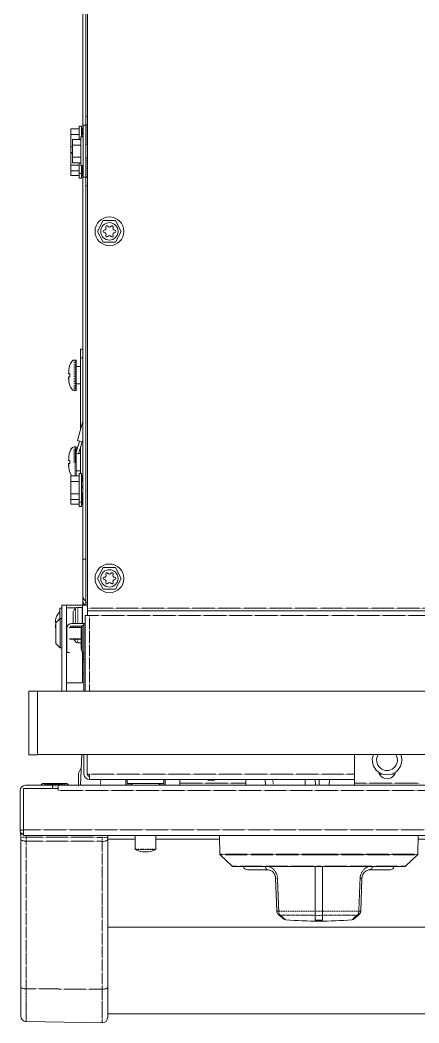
# Model space of a CAD drawing. Header units: millimetres. Extents: x 60499 to 556746, y 248297 to 497145.
# Drawn here: x 245573 to 250391, y 472000 to 484133 of the extents above; entities that cross this region are included whole.
import ezdxf

# ---------------------------------------------------------------- set-up
doc = ezdxf.new("R2010")
doc.units = ezdxf.units.MM
doc.linetypes.add('PHANTOM', pattern=[20, 10, -2, 2, -2, 2, -2])

msp = doc.modelspace()

# ---------------------------------------------------------------- linework, layer by layer
at = {"color": 7, "lineweight": 13, "ltscale": 0.03937}
for p, q in [((246332, 482721), (246332, 489931)), ((246365, 482862), (246365, 489790)), ((246365, 482967), (246365, 489685)), ((246387, 477017), (246387, 488661)), ((246330, 482754), (246330, 486739)), ((246330, 480256), (246330, 482315)), ((246332, 477609), (246332, 482373)), ((246365, 477609), (246365, 482232)), ((246365, 477081), (246365, 482127)), ((246303, 480046), (246303, 479178)), ((246330, 478340), (246330, 477056)), ((246075, 477055), (246075, 476014)), ((246134, 476013), (246134, 477055)), ((246387, 476987), (266996, 476987)), ((246357, 476928), (246357, 476013)), ((246344, 476824), (246344, 476013)), ((245677, 476014), (245677, 475245)), ((267617, 476013), (245781, 476013)), ((245782, 475245), (245782, 476014)), ((267617, 475249), (245781, 475249)), ((249614, 474945), (246411, 474945)), ((246032, 474875), (267367, 474875)), ((245581, 472437), (245581, 474223)), ((267761, 474269), (245638, 474269)), ((246631, 474220), (246631, 472431)), ((247982, 474223), (247214, 474223)), ((248143, 473893), (249182, 473893)), ((249182, 473893), (250220, 473893)), ((266782, 473160), (246631, 473160)), ((266782, 473160), (246631, 473160)), ((245646, 472016), (246563, 472000)), ((266782, 472110), (246631, 472110))]:
    msp.add_line(p, q, dxfattribs=at)
at = {"color": 7, "lineweight": 13, "ltscale": 0.003125}
for p, q in [((246365, 482967), (246365, 482862)), ((246365, 482232), (246365, 482127)), ((246330, 480256), (246330, 480151)), ((246303, 480151), (246303, 480046)), ((246311, 476646), (246311, 476751)), ((246311, 476646), (246311, 476541)), ((245782, 476014), (245677, 476014)), ((245677, 475245), (245782, 475245))]:
    msp.add_line(p, q, dxfattribs=at)
at = {"color": 7, "lineweight": 13, "ltscale": 0.000638}
msp.add_line((246387, 482967), (246365, 482967), dxfattribs=at)
at = {"color": 7, "lineweight": 13, "ltscale": 0.002048}
for p, q in [((246186, 482748), (246186, 482817)), ((246207, 482621), (246207, 482690)), ((246186, 482532), (246186, 482600)), ((246207, 482404), (246207, 482473)), ((246186, 482308), (246186, 482376)), ((246186, 478549), (246186, 478618)), ((246186, 478333), (246186, 478401))]:
    msp.add_line(p, q, dxfattribs=at)
at = {"color": 7, "lineweight": 13, "ltscale": 0.003}
for p, q in [((246287, 482817), (246186, 482817)), ((246287, 482748), (246186, 482748)), ((246308, 482690), (246207, 482690)), ((246308, 482621), (246207, 482621)), ((246308, 482473), (246207, 482473)), ((246287, 482376), (246186, 482376)), ((246287, 482308), (246186, 482308)), ((246308, 482404), (246207, 482404)), ((246287, 482252), (246186, 482252)), ((246287, 478618), (246186, 478618)), ((246287, 478549), (246186, 478549)), ((246287, 478401), (246186, 478401)), ((246287, 478333), (246186, 478333)), ((246287, 478277), (246186, 478277))]:
    msp.add_line(p, q, dxfattribs=at)
at = {"color": 7, "lineweight": 13, "ltscale": 0.004725}
msp.add_line((246287, 482690), (246287, 482848), dxfattribs=at)
at = {"color": 7, "lineweight": 13, "ltscale": 0.000763}
for p, q in [((246313, 482848), (246287, 482848)), ((246313, 482276), (246287, 482276)), ((246313, 482221), (246287, 482221)), ((246313, 478649), (246287, 478649)), ((246313, 478301), (246287, 478301)), ((246313, 478246), (246287, 478246))]:
    msp.add_line(p, q, dxfattribs=at)
at = {"color": 7, "lineweight": 13, "ltscale": 0.001516}
for p, q in [((246313, 482797), (246313, 482848)), ((246334, 482670), (246334, 482721)), ((246313, 482276), (246313, 482327)), ((246334, 482373), (246334, 482424)), ((246313, 482221), (246313, 482272)), ((246313, 478598), (246313, 478649)), ((246313, 478301), (246313, 478352)), ((246313, 478246), (246313, 478297))]:
    msp.add_line(p, q, dxfattribs=at)
at = {"color": 7, "lineweight": 13, "ltscale": 0.000375}
for p, q in [((246313, 482822), (246325, 482822)), ((246325, 482785), (246313, 482785)), ((246313, 482779), (246325, 482779)), ((246313, 482749), (246325, 482749)), ((246313, 482346), (246325, 482346)), ((246313, 482345), (246325, 482345)), ((246313, 482303), (246325, 482303)), ((246313, 482290), (246325, 482290)), ((246313, 482289), (246325, 482289)), ((246313, 482247), (246325, 482247)), ((246313, 478623), (246325, 478623)), ((246325, 478586), (246313, 478586)), ((246313, 478580), (246325, 478580)), ((246313, 478550), (246325, 478550)), ((246325, 478496), (246313, 478496)), ((246313, 478475), (246325, 478475)), ((246325, 478407), (246313, 478407)), ((246313, 478371), (246325, 478371)), ((246313, 478370), (246325, 478370)), ((246313, 478328), (246325, 478328)), ((246313, 478315), (246325, 478315)), ((246313, 478314), (246325, 478314)), ((246313, 478272), (246325, 478272)), ((246344, 476824), (246357, 476824))]:
    msp.add_line(p, q, dxfattribs=at)
at = {"color": 7, "lineweight": 13, "ltscale": 0.002284}
msp.add_line((246313, 482721), (246313, 482797), dxfattribs=at)
at = {"color": 7, "lineweight": 13, "ltscale": 0.001106}
for p, q in [((246325, 482822), (246325, 482785)), ((246325, 478623), (246325, 478586))]:
    msp.add_line(p, q, dxfattribs=at)
at = {"color": 7, "lineweight": 13, "ltscale": 0.00099}
for p, q in [((246334, 482862), (246367, 482862)), ((246334, 482232), (246367, 482232)), ((246365, 477609), (246332, 477609)), ((246170, 476480), (246136, 476480))]:
    msp.add_line(p, q, dxfattribs=at)
at = {"color": 7, "lineweight": 13, "ltscale": 0.01875}
for p, q in [((246334, 482862), (246334, 482232)), ((246367, 482862), (246367, 482232))]:
    msp.add_line(p, q, dxfattribs=at)
at = {"color": 7, "lineweight": 13, "ltscale": 5.3e-05}
for p, q in [((246369, 482862), (246367, 482862)), ((246369, 482232), (246367, 482232))]:
    msp.add_line(p, q, dxfattribs=at)
at = {"color": 7, "lineweight": 13, "ltscale": 0.00052}
for p, q in [((246387, 482862), (246369, 482862)), ((246387, 482232), (246369, 482232))]:
    msp.add_line(p, q, dxfattribs=at)
at = {"color": 7, "linetype": 'PHANTOM', "lineweight": 13, "ltscale": 0.007012}
for p, q in [((246369, 482626), (246369, 482862)), ((246369, 482232), (246369, 482467))]:
    msp.add_line(p, q, dxfattribs=at)
at = {"color": 7, "lineweight": 13, "ltscale": 0.004405}
for p, q in [((246186, 482600), (246186, 482748)), ((246207, 482473), (246207, 482621)), ((246186, 482376), (246186, 482524)), ((246578, 481708), (246509, 481577)), ((246726, 481708), (246578, 481708)), ((246795, 481577), (246726, 481708)), ((246509, 481577), (246578, 481446)), ((246726, 481446), (246795, 481577)), ((246578, 481446), (246726, 481446)), ((246186, 478401), (246186, 478549)), ((246578, 477509), (246509, 477378)), ((246726, 477509), (246578, 477509)), ((246795, 477378), (246726, 477509)), ((246509, 477378), (246578, 477247)), ((246726, 477247), (246795, 477378)), ((246578, 477247), (246726, 477247))]:
    msp.add_line(p, q, dxfattribs=at)
at = {"color": 7, "lineweight": 13, "ltscale": 0.005175}
for p, q in [((246308, 482721), (246308, 482547)), ((246308, 482373), (246308, 482547)), ((246287, 478475), (246287, 478649)), ((246287, 478475), (246287, 478301))]:
    msp.add_line(p, q, dxfattribs=at)
at = {"color": 7, "lineweight": 13, "ltscale": 0.000762}
for p, q in [((246334, 482721), (246308, 482721)), ((246334, 482373), (246308, 482373))]:
    msp.add_line(p, q, dxfattribs=at)
at = {"color": 7, "lineweight": 13, "ltscale": 0.000183}
for p, q in [((246325, 482785), (246325, 482779)), ((246325, 478586), (246325, 478580))]:
    msp.add_line(p, q, dxfattribs=at)
at = {"color": 7, "lineweight": 13, "ltscale": 0.000884}
for p, q in [((246325, 482779), (246325, 482749)), ((246325, 478580), (246325, 478550))]:
    msp.add_line(p, q, dxfattribs=at)
at = {"color": 7, "lineweight": 13, "ltscale": 0.000198}
for p, q in [((246325, 482754), (246332, 482754)), ((246325, 482371), (246332, 482371)), ((246332, 482317), (246325, 482317)), ((246325, 482315), (246332, 482315)), ((246325, 478576), (246332, 478576)), ((246325, 478555), (246332, 478555)), ((246325, 478396), (246332, 478396)), ((246325, 478340), (246332, 478340))]:
    msp.add_line(p, q, dxfattribs=at)
at = {"color": 7, "lineweight": 13, "ltscale": 1.3e-05}
for p, q in [((246334, 482695), (246334, 482695)), ((246334, 482441), (246334, 482441)), ((246334, 482399), (246334, 482399)), ((246330, 480151), (246330, 480151)), ((246174, 479960), (246174, 479960)), ((246174, 478910), (246174, 478910))]:
    msp.add_line(p, q, dxfattribs=at)
at = {"color": 7, "lineweight": 13, "ltscale": 0.003659}
for p, q in [((246334, 482547), (246334, 482670)), ((246334, 482424), (246334, 482547)), ((246313, 478475), (246313, 478598)), ((246313, 478352), (246313, 478475))]:
    msp.add_line(p, q, dxfattribs=at)
at = {"color": 7, "lineweight": 13, "ltscale": 0.000625}
for p, q in [((246207, 482600), (246186, 482600)), ((246207, 482532), (246186, 482532)), ((246207, 482524), (246186, 482524)), ((246325, 478496), (246325, 478475)), ((246323, 476807), (246344, 476807)), ((246323, 476485), (246344, 476485))]:
    msp.add_line(p, q, dxfattribs=at)
at = {"color": 7, "lineweight": 13, "ltscale": 1.2e-05}
for p, q in [((246334, 482657), (246334, 482657)), ((246334, 482651), (246334, 482651)), ((246334, 482622), (246334, 482622)), ((246334, 482568), (246334, 482568)), ((246334, 482547), (246334, 482547)), ((246334, 482478), (246334, 482478)), ((246334, 482442), (246334, 482442)), ((246174, 479712), (246174, 479712)), ((246174, 478662), (246174, 478662)), ((246278, 475018), (246278, 475018))]:
    msp.add_line(p, q, dxfattribs=at)
at = {"color": 7, "lineweight": 13, "ltscale": 0.000573}
for p, q in [((246367, 482626), (246387, 482626)), ((246367, 482467), (246387, 482467))]:
    msp.add_line(p, q, dxfattribs=at)
at = {"color": 7, "lineweight": 13, "ltscale": 0.000219}
msp.add_line((246186, 482524), (246186, 482532), dxfattribs=at)
at = {"color": 7, "lineweight": 13, "ltscale": 0.001655}
for p, q in [((246186, 482252), (246186, 482308)), ((246186, 478277), (246186, 478333)), ((246332, 477105), (246332, 477161))]:
    msp.add_line(p, q, dxfattribs=at)
at = {"color": 7, "lineweight": 13, "ltscale": 0.003796}
msp.add_line((246287, 482404), (246287, 482276), dxfattribs=at)
at = {"color": 7, "lineweight": 13, "ltscale": 0.001356}
msp.add_line((246313, 482327), (246313, 482373), dxfattribs=at)
at = {"color": 7, "lineweight": 13, "ltscale": 0.000808}
msp.add_line((246325, 482373), (246325, 482346), dxfattribs=at)
at = {"color": 7, "lineweight": 13, "ltscale": 3.9e-05}
for p, q in [((246325, 482346), (246325, 482345)), ((246325, 482290), (246325, 482289)), ((246325, 478371), (246325, 478370)), ((246325, 478315), (246325, 478314))]:
    msp.add_line(p, q, dxfattribs=at)
at = {"color": 7, "lineweight": 13, "ltscale": 0.00125}
for p, q in [((246325, 482345), (246325, 482303)), ((246325, 482289), (246325, 482247)), ((246325, 478370), (246325, 478328)), ((246325, 478314), (246325, 478272))]:
    msp.add_line(p, q, dxfattribs=at)
at = {"color": 7, "lineweight": 13, "ltscale": 0.0023}
for p, q in [((246287, 482298), (246287, 482221)), ((246287, 478323), (246287, 478246))]:
    msp.add_line(p, q, dxfattribs=at)
at = {"color": 7, "lineweight": 13, "ltscale": 0.000138}
for p, q in [((246313, 482272), (246313, 482276)), ((246313, 478297), (246313, 478301))]:
    msp.add_line(p, q, dxfattribs=at)
at = {"color": 7, "lineweight": 13, "ltscale": 0.000366}
for p, q in [((246325, 482303), (246325, 482290)), ((246325, 478328), (246325, 478315))]:
    msp.add_line(p, q, dxfattribs=at)
at = {"color": 7, "lineweight": 13, "ltscale": 0.000633}
for p, q in [((246387, 482127), (246365, 482127)), ((246387, 477081), (246365, 477081))]:
    msp.add_line(p, q, dxfattribs=at)
at = {"color": 7, "lineweight": 13, "ltscale": 6.6e-05}
for p, q in [((246330, 480256), (246332, 480256)), ((246136, 476647), (246134, 476647)), ((246136, 476642), (246134, 476642))]:
    msp.add_line(p, q, dxfattribs=at)
at = {"color": 7, "lineweight": 13, "ltscale": 0.000863}
for p, q in [((246303, 480151), (246332, 480151)), ((246303, 480046), (246332, 480046))]:
    msp.add_line(p, q, dxfattribs=at)
at = {"color": 7, "lineweight": 13, "ltscale": 7.3e-05}
msp.add_line((246330, 480151), (246332, 480151), dxfattribs=at)
at = {"color": 7, "linetype": 'PHANTOM', "lineweight": 13, "ltscale": 1.2e-05}
for p, q in [((246226, 480020), (246226, 480019)), ((246244, 480020), (246244, 480019)), ((246226, 478970), (246226, 478969)), ((246244, 478970), (246244, 478969))]:
    msp.add_line(p, q, dxfattribs=at)
at = {"color": 7, "lineweight": 13, "ltscale": 0.000525}
for p, q in [((246226, 480020), (246244, 480020)), ((246226, 480019), (246244, 480019)), ((246226, 479652), (246244, 479652)), ((246226, 478970), (246244, 478970)), ((246226, 478969), (246244, 478969)), ((246920, 474896), (246920, 474879)), ((247256, 474879), (247256, 474896))]:
    msp.add_line(p, q, dxfattribs=at)
at = {"color": 7, "linetype": 'PHANTOM', "lineweight": 13, "ltscale": 0.010925}
for p, q in [((246226, 480019), (246226, 479652)), ((246244, 480019), (246244, 479652))]:
    msp.add_line(p, q, dxfattribs=at)
at = {"color": 7, "lineweight": 13, "ltscale": 0.010425}
msp.add_line((246252, 480011), (246252, 479661), dxfattribs=at)
at = {"color": 7, "lineweight": 13, "ltscale": 4e-06}
for p, q in [((246174, 479960), (246174, 479960)), ((246174, 478910), (246174, 478910))]:
    msp.add_line(p, q, dxfattribs=at)
at = {"color": 7, "lineweight": 13, "ltscale": 5e-06}
for p, q in [((246174, 479960), (246174, 479960)), ((246174, 478910), (246174, 478910))]:
    msp.add_line(p, q, dxfattribs=at)
at = {"color": 7, "lineweight": 13, "ltscale": 1.5e-05}
for p, q in [((246174, 479960), (246174, 479960)), ((246174, 479712), (246174, 479712)), ((246174, 478910), (246174, 478910)), ((246174, 478662), (246174, 478662))]:
    msp.add_line(p, q, dxfattribs=at)
at = {"color": 7, "lineweight": 13, "ltscale": 0.00151}
for p, q in [((246252, 479941), (246303, 479941)), ((246252, 479941), (246303, 479941)), ((246252, 479731), (246303, 479731)), ((246252, 478681), (246303, 478681))]:
    msp.add_line(p, q, dxfattribs=at)
at = {"color": 7, "lineweight": 13, "ltscale": 0.000445}
for p, q in [((246159, 479855), (246174, 479855)), ((246159, 478805), (246174, 478805))]:
    msp.add_line(p, q, dxfattribs=at)
at = {"color": 7, "lineweight": 13, "ltscale": 0.000446}
for p, q in [((246159, 479855), (246174, 479855)), ((246159, 478805), (246174, 478805))]:
    msp.add_line(p, q, dxfattribs=at)
at = {"color": 7, "lineweight": 13, "ltscale": 0.000133}
for p, q in [((246159, 479817), (246159, 479813)), ((246159, 478767), (246159, 478763))]:
    msp.add_line(p, q, dxfattribs=at)
at = {"color": 7, "lineweight": 13, "ltscale": 4.3e-05}
for p, q in [((246159, 479817), (246161, 479817)), ((246159, 478767), (246161, 478767))]:
    msp.add_line(p, q, dxfattribs=at)
at = {"color": 7, "lineweight": 13, "ltscale": 1e-05}
for p, q in [((246174, 479712), (246174, 479712)), ((246174, 478662), (246174, 478662)), ((245951, 474884), (245951, 474884)), ((246030, 474884), (246030, 474884))]:
    msp.add_line(p, q, dxfattribs=at)
at = {"color": 7, "lineweight": 13, "ltscale": 0.007248}
msp.add_line((246265, 479045), (246332, 479279), dxfattribs=at)
msp.add_line((246265, 479045), (246332, 479279), dxfattribs=at)
at = {"color": 7, "lineweight": 13, "ltscale": 0.004429}
for p, q in [((246248, 478895), (246289, 479038)), ((246248, 478895), (246289, 479038)), ((246280, 478886), (246321, 479029))]:
    msp.add_line(p, q, dxfattribs=at)
at = {"color": 7, "lineweight": 13, "ltscale": 0.00123}
msp.add_line((246265, 479045), (246305, 479034), dxfattribs=at)
at = {"color": 7, "lineweight": 13, "ltscale": 0.000848}
msp.add_line((246305, 479034), (246332, 479026), dxfattribs=at)
at = {"color": 7, "linetype": 'PHANTOM', "lineweight": 13, "ltscale": 0.010457}
for p, q in [((246226, 478969), (246226, 478618)), ((246244, 478969), (246244, 478618))]:
    msp.add_line(p, q, dxfattribs=at)
at = {"color": 7, "lineweight": 13, "ltscale": 0.001476}
msp.add_line((246252, 478961), (246252, 478911), dxfattribs=at)
at = {"color": 7, "lineweight": 13, "ltscale": 0.009501}
msp.add_line((246303, 478968), (246303, 478649), dxfattribs=at)
at = {"color": 7, "lineweight": 13, "ltscale": 0.000492}
for p, q in [((246248, 478895), (246264, 478891)), ((246264, 478891), (246280, 478886))]:
    msp.add_line(p, q, dxfattribs=at)
at = {"color": 7, "lineweight": 13, "ltscale": 0.008216}
msp.add_line((246252, 478894), (246252, 478618), dxfattribs=at)
at = {"color": 7, "lineweight": 13, "ltscale": 0.000289}
msp.add_line((246252, 478891), (246262, 478891), dxfattribs=at)
at = {"color": 7, "lineweight": 13, "ltscale": 0.000334}
msp.add_line((246252, 478891), (246264, 478891), dxfattribs=at)
at = {"color": 7, "lineweight": 13, "ltscale": 0.000657}
msp.add_line((246281, 478891), (246303, 478891), dxfattribs=at)
at = {"color": 7, "lineweight": 13, "ltscale": 0.000661}
msp.add_line((246281, 478891), (246303, 478891), dxfattribs=at)
at = {"color": 7, "lineweight": 13, "ltscale": 0.001067}
msp.add_line((246325, 478407), (246325, 478371), dxfattribs=at)
at = {"color": 7, "lineweight": 13, "ltscale": 0.013344}
for p, q in [((246332, 477161), (246332, 477609)), ((246365, 477161), (246365, 477609))]:
    msp.add_line(p, q, dxfattribs=at)
at = {"color": 7, "lineweight": 13, "ltscale": 0.000669}
msp.add_line((246349, 477119), (246365, 477103), dxfattribs=at)
at = {"color": 7, "lineweight": 13, "ltscale": 0.003788}
msp.add_line((246053, 477016), (246053, 476889), dxfattribs=at)
at = {"color": 7, "lineweight": 13, "ltscale": 0.000675}
msp.add_line((246075, 477016), (246053, 477016), dxfattribs=at)
at = {"color": 7, "lineweight": 13, "ltscale": 0.00175}
msp.add_line((246075, 477055), (246134, 477055), dxfattribs=at)
at = {"color": 7, "lineweight": 13, "ltscale": 0.003663}
msp.add_line((246075, 477016), (246075, 476893), dxfattribs=at)
at = {"color": 7, "lineweight": 13, "ltscale": 0.005684}
msp.add_line((246134, 477055), (246325, 477055), dxfattribs=at)
at = {"color": 7, "lineweight": 13, "ltscale": 0.003338}
msp.add_line((246246, 477020), (246134, 477020), dxfattribs=at)
at = {"color": 7, "linetype": 'PHANTOM', "lineweight": 13, "ltscale": 0.004364}
msp.add_line((246244, 476871), (246244, 477018), dxfattribs=at)
at = {"color": 7, "linetype": 'PHANTOM', "lineweight": 13, "ltscale": 0.004662}
for p, q in [((246269, 476871), (246269, 477028)), ((246321, 476871), (246321, 477028))]:
    msp.add_line(p, q, dxfattribs=at)
at = {"color": 7, "lineweight": 13, "ltscale": 0.001538}
msp.add_line((246269, 477028), (246321, 477028), dxfattribs=at)
at = {"color": 7, "lineweight": 13, "ltscale": 0.0066}
msp.add_line((246325, 476834), (246325, 477056), dxfattribs=at)
at = {"color": 7, "lineweight": 13, "ltscale": 0.001807}
msp.add_line((246325, 477056), (246386, 477056), dxfattribs=at)
at = {"color": 7, "lineweight": 13, "ltscale": 0.004538}
msp.add_line((246325, 476871), (246325, 477024), dxfattribs=at)
at = {"color": 7, "lineweight": 13, "ltscale": 0.000302}
msp.add_line((246349, 477063), (246357, 477056), dxfattribs=at)
at = {"color": 7, "lineweight": 13, "ltscale": 0.00075}
msp.add_line((246365, 477081), (246365, 477056), dxfattribs=at)
at = {"color": 7, "linetype": 'PHANTOM', "lineweight": 13, "ltscale": 0.03937}
for p, q in [((266996, 477017), (246387, 477017)), ((246413, 476928), (266970, 476928)), ((246413, 476928), (246413, 476013)), ((249614, 475011), (246411, 475011)), ((246032, 474810), (267367, 474810)), ((247502, 474901), (248301, 474901)), ((249614, 474901), (250401, 474901)), ((267787, 474335), (245612, 474335)), ((246563, 474245), (245646, 474248)), ((245646, 472413), (245646, 474200)), ((246563, 474197), (245646, 474200)), ((246563, 474197), (246563, 472407)), ((249182, 474041), (247985, 474041)), ((249182, 474032), (247989, 474032)), ((250378, 474041), (249182, 474041)), ((250374, 474032), (249182, 474032)), ((248134, 473897), (249182, 473897)), ((249182, 473897), (250229, 473897)), ((245646, 472413), (246563, 472407))]:
    msp.add_line(p, q, dxfattribs=at)
at = {"color": 7, "lineweight": 13, "ltscale": 0.000888}
msp.add_line((246387, 476987), (246387, 477017), dxfattribs=at)
at = {"color": 7, "lineweight": 13, "ltscale": 0.001775}
msp.add_line((246387, 476987), (246387, 476928), dxfattribs=at)
at = {"color": 7, "lineweight": 13, "ltscale": 0.000349}
msp.add_line((246009, 476850), (245997, 476850), dxfattribs=at)
at = {"color": 7, "lineweight": 13, "ltscale": 0.002227}
for p, q in [((246004, 476840), (246057, 476893)), ((246004, 476589), (246057, 476536))]:
    msp.add_line(p, q, dxfattribs=at)
at = {"color": 7, "lineweight": 13, "ltscale": 2.6e-05}
for p, q in [((246009, 476904), (246008, 476904)), ((245990, 474898), (245989, 474898)), ((245990, 474897), (245989, 474897))]:
    msp.add_line(p, q, dxfattribs=at)
at = {"color": 7, "lineweight": 13, "ltscale": 0.00055}
for p, q in [((246075, 476893), (246057, 476893)), ((246075, 476536), (246057, 476536))]:
    msp.add_line(p, q, dxfattribs=at)
at = {"color": 7, "lineweight": 13, "ltscale": 0.010625}
for p, q in [((246057, 476893), (246057, 476536)), ((246075, 476893), (246075, 476536))]:
    msp.add_line(p, q, dxfattribs=at)
at = {"color": 7, "lineweight": 13, "ltscale": 0.001139}
for p, q in [((246213, 476910), (246213, 476948)), ((246213, 476910), (246213, 476948)), ((246213, 476871), (246213, 476910)), ((246213, 476871), (246213, 476910))]:
    msp.add_line(p, q, dxfattribs=at)
at = {"color": 7, "lineweight": 13, "ltscale": 9e-06}
msp.add_line((246213, 476910), (246213, 476910), dxfattribs=at)
at = {"color": 7, "lineweight": 13, "ltscale": 0.0011}
msp.add_line((246213, 476834), (246213, 476871), dxfattribs=at)
at = {"color": 7, "lineweight": 13, "ltscale": 0.001102}
msp.add_line((246213, 476834), (246213, 476871), dxfattribs=at)
at = {"color": 7, "linetype": 'PHANTOM', "lineweight": 13, "ltscale": 0.001105}
msp.add_line((246244, 476834), (246244, 476871), dxfattribs=at)
at = {"color": 7, "linetype": 'PHANTOM', "lineweight": 13, "ltscale": 0.001104}
for p, q in [((246269, 476834), (246269, 476871)), ((246321, 476834), (246321, 476871))]:
    msp.add_line(p, q, dxfattribs=at)
at = {"color": 7, "lineweight": 13, "ltscale": 0.001105}
msp.add_line((246325, 476834), (246325, 476871), dxfattribs=at)
at = {"color": 7, "lineweight": 13, "ltscale": 0.000645}
msp.add_line((246379, 476928), (246357, 476928), dxfattribs=at)
at = {"color": 7, "lineweight": 13, "ltscale": 0.000243}
msp.add_line((246387, 476928), (246379, 476928), dxfattribs=at)
at = {"color": 7, "lineweight": 13, "ltscale": 0.000775}
for p, q in [((246387, 476928), (246413, 476928)), ((246411, 475011), (246385, 475011)), ((246032, 474810), (246032, 474836)), ((247502, 474875), (247502, 474901)), ((248301, 474875), (248301, 474901)), ((249614, 474901), (249614, 474875)), ((245612, 474269), (245638, 474269))]:
    msp.add_line(p, q, dxfattribs=at)
at = {"color": 7, "lineweight": 13, "ltscale": 0.000202}
msp.add_line((245997, 476812), (246004, 476812), dxfattribs=at)
at = {"color": 7, "lineweight": 13, "ltscale": 0.007475}
msp.add_line((246004, 476840), (246004, 476589), dxfattribs=at)
at = {"color": 7, "lineweight": 13, "ltscale": 7.6e-05}
msp.add_line((246137, 476782), (246134, 476782), dxfattribs=at)
at = {"color": 7, "lineweight": 13, "ltscale": 0.008785}
msp.add_line((246136, 476775), (246136, 476480), dxfattribs=at)
at = {"color": 7, "lineweight": 13, "ltscale": 0.00428}
msp.add_line((246314, 476782), (246171, 476782), dxfattribs=at)
at = {"color": 7, "lineweight": 13, "ltscale": 0.004798}
msp.add_line((246357, 476834), (246196, 476834), dxfattribs=at)
at = {"color": 7, "lineweight": 13, "ltscale": 0.003718}
msp.add_line((246196, 476801), (246321, 476801), dxfattribs=at)
at = {"color": 7, "lineweight": 13, "ltscale": 0.000188}
msp.add_line((246213, 476795), (246213, 476801), dxfattribs=at)
msp.add_line((246213, 476795), (246213, 476801), dxfattribs=at)
at = {"color": 7, "linetype": 'PHANTOM', "lineweight": 13, "ltscale": 0.000582}
for p, q in [((246244, 476782), (246244, 476801)), ((246269, 476782), (246269, 476801))]:
    msp.add_line(p, q, dxfattribs=at)
at = {"color": 7, "lineweight": 13, "ltscale": 0.004788}
for p, q in [((246323, 476807), (246323, 476646)), ((246344, 476807), (246344, 476646)), ((246323, 476646), (246323, 476485)), ((246344, 476646), (246344, 476485))]:
    msp.add_line(p, q, dxfattribs=at)
at = {"color": 7, "lineweight": 13, "ltscale": 0.004197}
msp.add_line((246311, 476647), (246170, 476647), dxfattribs=at)
at = {"color": 7, "lineweight": 13, "ltscale": 0.004198}
msp.add_line((246311, 476642), (246170, 476642), dxfattribs=at)
at = {"color": 7, "linetype": 'PHANTOM', "lineweight": 13, "ltscale": 0.000947}
msp.add_line((246244, 476610), (246244, 476642), dxfattribs=at)
at = {"color": 7, "linetype": 'PHANTOM', "lineweight": 13, "ltscale": 0.001245}
msp.add_line((246269, 476600), (246269, 476642), dxfattribs=at)
at = {"color": 7, "lineweight": 13, "ltscale": 0.001233}
msp.add_line((246269, 476600), (246311, 476600), dxfattribs=at)
at = {"color": 7, "lineweight": 13, "ltscale": 0.001392}
msp.add_line((246325, 476439), (246325, 476485), dxfattribs=at)
at = {"color": 7, "linetype": 'PHANTOM', "lineweight": 13, "ltscale": 0.00057}
msp.add_line((246325, 476439), (246344, 476439), dxfattribs=at)
at = {"color": 7, "lineweight": 13, "ltscale": 0.009134}
msp.add_line((246327, 476422), (246327, 476115), dxfattribs=at)
at = {"color": 7, "lineweight": 13, "ltscale": 0.000504}
for p, q in [((246344, 476367), (246327, 476367)), ((246344, 476232), (246327, 476232))]:
    msp.add_line(p, q, dxfattribs=at)
at = {"color": 7, "lineweight": 13, "ltscale": 0.00875}
msp.add_line((245782, 476014), (246075, 476014), dxfattribs=at)
at = {"color": 7, "lineweight": 13, "ltscale": 0.00575}
msp.add_line((246134, 476115), (246327, 476115), dxfattribs=at)
at = {"color": 7, "lineweight": 13, "ltscale": 0.0083}
for p, q in [((245677, 475979), (245677, 475700)), ((245677, 475559), (245677, 475280))]:
    msp.add_line(p, q, dxfattribs=at)
at = {"color": 7, "lineweight": 13, "ltscale": 0.011134}
msp.add_line((246304, 474875), (246317, 475249), dxfattribs=at)
at = {"color": 7, "lineweight": 13, "ltscale": 0.007077}
for p, q in [((246344, 475011), (246344, 475249)), ((246385, 475011), (246385, 475249))]:
    msp.add_line(p, q, dxfattribs=at)
at = {"color": 7, "lineweight": 13, "ltscale": 0.010352}
msp.add_line((249614, 475249), (249614, 474901), dxfattribs=at)
at = {"color": 7, "lineweight": 13, "ltscale": 0.002164}
msp.add_line((246279, 475022), (246311, 475087), dxfattribs=at)
msp.add_line((246279, 475022), (246311, 475087), dxfattribs=at)
at = {"color": 7, "lineweight": 13, "ltscale": 0.00216}
msp.add_line((246279, 475021), (246311, 475086), dxfattribs=at)
msp.add_line((246279, 475021), (246311, 475086), dxfattribs=at)
at = {"color": 7, "lineweight": 13, "ltscale": 0.004247}
msp.add_line((246278, 475018), (246278, 474875), dxfattribs=at)
at = {"color": 7, "linetype": 'PHANTOM', "lineweight": 13, "ltscale": 1.4e-05}
msp.add_line((246279, 475022), (246279, 475021), dxfattribs=at)
at = {"color": 7, "linetype": 'PHANTOM', "lineweight": 13, "ltscale": 0.004359}
msp.add_line((246279, 475021), (246279, 474875), dxfattribs=at)
at = {"color": 7, "lineweight": 13, "ltscale": 0.001975}
for p, q in [((246411, 475011), (246411, 474945)), ((245612, 474269), (245612, 474335))]:
    msp.add_line(p, q, dxfattribs=at)
at = {"color": 7, "linetype": 'PHANTOM', "lineweight": 13, "ltscale": 0.002076}
msp.add_line((246544, 474875), (246547, 474945), dxfattribs=at)
at = {"color": 7, "lineweight": 13, "ltscale": 0.001968}
for p, q in [((246849, 474879), (246849, 474945)), ((247326, 474945), (247326, 474879))]:
    msp.add_line(p, q, dxfattribs=at)
at = {"color": 7, "lineweight": 13, "ltscale": 0.001443}
for p, q in [((246865, 474945), (246865, 474896)), ((247310, 474945), (247310, 474896))]:
    msp.add_line(p, q, dxfattribs=at)
at = {"color": 7, "lineweight": 13, "ltscale": 0.0013}
for p, q in [((247502, 474945), (247502, 474901)), ((248301, 474945), (248301, 474901))]:
    msp.add_line(p, q, dxfattribs=at)
at = {"color": 7, "lineweight": 13, "ltscale": 0.002075}
for p, q in [((248536, 474875), (248535, 474945)), ((249019, 474875), (249018, 474945)), ((249140, 474875), (249139, 474945)), ((249188, 474945), (249187, 474875)), ((249308, 474875), (249309, 474945))]:
    msp.add_line(p, q, dxfattribs=at)
at = {"color": 7, "linetype": 'PHANTOM', "lineweight": 13, "ltscale": 0.002075}
msp.add_line((248629, 474875), (248628, 474945), dxfattribs=at)
at = {"color": 7, "linetype": 'PHANTOM', "lineweight": 13, "ltscale": 0.001026}
msp.add_line((249948, 475011), (249914, 475011), dxfattribs=at)
at = {"color": 7, "linetype": 'PHANTOM', "lineweight": 13, "ltscale": 0.001076}
msp.add_line((250100, 475011), (250064, 475011), dxfattribs=at)
at = {"color": 7, "lineweight": 13, "ltscale": 0.01415}
for p, q in [((245573, 474334), (245573, 474810)), ((245612, 474334), (245612, 474810))]:
    msp.add_line(p, q, dxfattribs=at)
at = {"color": 7, "lineweight": 13, "ltscale": 0.0125}
msp.add_line((245612, 474836), (246032, 474836), dxfattribs=at)
at = {"color": 7, "lineweight": 13, "ltscale": 0.0149}
msp.add_line((245612, 474836), (245612, 474335), dxfattribs=at)
at = {"color": 7, "lineweight": 13, "ltscale": 0.009775}
for p, q in [((245638, 474875), (245966, 474875)), ((245638, 474836), (245966, 474836))]:
    msp.add_line(p, q, dxfattribs=at)
at = {"color": 7, "lineweight": 13, "ltscale": 0.000718}
for p, q in [((245838, 474893), (245822, 474875)), ((246142, 474893), (246159, 474875))]:
    msp.add_line(p, q, dxfattribs=at)
at = {"color": 7, "lineweight": 13, "ltscale": 0.0007}
for p, q in [((245838, 474892), (245822, 474875)), ((246142, 474892), (246158, 474875))]:
    msp.add_line(p, q, dxfattribs=at)
at = {"color": 7, "linetype": 'PHANTOM', "lineweight": 13, "ltscale": 1.3e-05}
msp.add_line((245839, 474893), (245838, 474893), dxfattribs=at)
at = {"color": 7, "linetype": 'PHANTOM', "lineweight": 13, "ltscale": 0.004495}
msp.add_line((245989, 474892), (245838, 474892), dxfattribs=at)
at = {"color": 7, "lineweight": 13, "ltscale": 0.004133}
for p, q in [((245989, 474898), (245851, 474898)), ((245989, 474897), (245851, 474897))]:
    msp.add_line(p, q, dxfattribs=at)
at = {"color": 7, "lineweight": 13, "ltscale": 0.001038}
for p, q in [((245986, 474884), (245951, 474884)), ((245995, 474884), (246030, 474884))]:
    msp.add_line(p, q, dxfattribs=at)
at = {"color": 7, "lineweight": 13, "ltscale": 0.001316}
for p, q in [((245951, 474884), (245995, 474884)), ((246030, 474884), (245986, 474884))]:
    msp.add_line(p, q, dxfattribs=at)
at = {"color": 7, "lineweight": 13, "ltscale": 0.001175}
for p, q in [((245966, 474875), (245966, 474836)), ((245612, 474334), (245573, 474334))]:
    msp.add_line(p, q, dxfattribs=at)
at = {"color": 7, "linetype": 'PHANTOM', "lineweight": 13, "ltscale": 2.7e-05}
msp.add_line((245966, 474870), (245967, 474870), dxfattribs=at)
at = {"color": 7, "linetype": 'PHANTOM', "lineweight": 13, "ltscale": 0.00195}
msp.add_line((245966, 474869), (246032, 474869), dxfattribs=at)
at = {"color": 7, "linetype": 'PHANTOM', "lineweight": 13, "ltscale": 0.001924}
msp.add_line((245967, 474870), (246032, 474870), dxfattribs=at)
at = {"color": 7, "linetype": 'PHANTOM', "lineweight": 13, "ltscale": 2.8e-05}
msp.add_line((245990, 474892), (245989, 474892), dxfattribs=at)
at = {"color": 7, "lineweight": 13, "ltscale": 0.004158}
for p, q in [((246130, 474898), (245990, 474898)), ((246130, 474897), (245990, 474897))]:
    msp.add_line(p, q, dxfattribs=at)
at = {"color": 7, "linetype": 'PHANTOM', "lineweight": 13, "ltscale": 0.004523}
msp.add_line((246142, 474892), (245990, 474892), dxfattribs=at)
at = {"color": 7, "lineweight": 13, "ltscale": 0.00086}
msp.add_line((246032, 474846), (246032, 474875), dxfattribs=at)
at = {"color": 7, "lineweight": 13, "ltscale": 0.000315}
msp.add_line((246032, 474836), (246032, 474846), dxfattribs=at)
at = {"color": 7, "linetype": 'PHANTOM', "lineweight": 13, "ltscale": 1.1e-05}
msp.add_line((246142, 474893), (246142, 474893), dxfattribs=at)
at = {"color": 7, "lineweight": 13, "ltscale": 0.0021}
for p, q in [((246920, 474879), (246849, 474879)), ((247326, 474879), (247256, 474879))]:
    msp.add_line(p, q, dxfattribs=at)
at = {"color": 7, "lineweight": 13, "ltscale": 0.01325}
msp.add_line((247310, 474896), (246865, 474896), dxfattribs=at)
at = {"color": 7, "lineweight": 13, "ltscale": 0.000632}
for p, q in [((246923, 474896), (246923, 474875)), ((247252, 474896), (247252, 474875))]:
    msp.add_line(p, q, dxfattribs=at)
at = {"color": 7, "lineweight": 13, "ltscale": 0.000475}
msp.add_line((245578, 474292), (245578, 474308), dxfattribs=at)
at = {"color": 7, "lineweight": 13, "ltscale": 0.001615}
msp.add_line((245581, 474248), (245581, 474302), dxfattribs=at)
at = {"color": 7, "lineweight": 13, "ltscale": 0.000726}
for p, q in [((245581, 474223), (245581, 474248)), ((246631, 474245), (246631, 474220))]:
    msp.add_line(p, q, dxfattribs=at)
at = {"color": 7, "linetype": 'PHANTOM', "lineweight": 13, "ltscale": 0.001941}
msp.add_line((245646, 474248), (245581, 474248), dxfattribs=at)
at = {"color": 7, "lineweight": 13, "ltscale": 0.000564}
msp.add_line((245612, 474296), (245601, 474280), dxfattribs=at)
at = {"color": 7, "linetype": 'PHANTOM', "lineweight": 13, "ltscale": 0.000621}
msp.add_line((245646, 474248), (245646, 474269), dxfattribs=at)
at = {"color": 7, "linetype": 'PHANTOM', "lineweight": 13, "ltscale": 0.001433}
for p, q in [((245646, 474200), (245646, 474248)), ((246563, 474245), (246563, 474197))]:
    msp.add_line(p, q, dxfattribs=at)
at = {"color": 7, "linetype": 'PHANTOM', "lineweight": 13, "ltscale": 0.00071}
msp.add_line((246563, 474269), (246563, 474245), dxfattribs=at)
at = {"color": 7, "linetype": 'PHANTOM', "lineweight": 13, "ltscale": 0.002009}
msp.add_line((246563, 474245), (246631, 474245), dxfattribs=at)
at = {"color": 7, "lineweight": 13, "ltscale": 0.00071}
msp.add_line((246631, 474269), (246631, 474245), dxfattribs=at)
at = {"color": 7, "lineweight": 13, "ltscale": 0.009849}
msp.add_line((246962, 474223), (246631, 474223), dxfattribs=at)
at = {"color": 7, "lineweight": 13, "ltscale": 0.004926}
for p, q in [((246962, 474269), (246962, 474103)), ((247214, 474269), (247214, 474103))]:
    msp.add_line(p, q, dxfattribs=at)
at = {"color": 7, "lineweight": 13, "ltscale": 0.00678}
for p, q in [((247985, 474041), (247981, 474269)), ((250378, 474041), (250382, 474269))]:
    msp.add_line(p, q, dxfattribs=at)
at = {"color": 7, "lineweight": 13, "ltscale": 0.004488}
msp.add_line((250532, 474223), (250381, 474223), dxfattribs=at)
at = {"color": 7, "linetype": 'PHANTOM', "lineweight": 13, "ltscale": 0.0075}
msp.add_line((246962, 474103), (247214, 474103), dxfattribs=at)
at = {"color": 7, "linetype": 'PHANTOM', "lineweight": 13, "ltscale": 0.003684}
for p, q in [((246964, 474100), (247088, 474100)), ((247088, 474100), (247211, 474100))]:
    msp.add_line(p, q, dxfattribs=at)
at = {"color": 7, "lineweight": 13, "ltscale": 0.005906}
for p, q in [((248134, 473897), (247989, 474032)), ((250229, 473897), (250374, 474032))]:
    msp.add_line(p, q, dxfattribs=at)
at = {"color": 7, "lineweight": 13, "ltscale": 0.007428}
for p, q in [((248321, 473851), (248570, 473851)), ((249793, 473851), (250042, 473851))]:
    msp.add_line(p, q, dxfattribs=at)
at = {"color": 7, "lineweight": 13, "ltscale": 0.016151}
for p, q in [((249138, 473893), (249138, 473351)), ((249225, 473893), (249225, 473351))]:
    msp.add_line(p, q, dxfattribs=at)
at = {"color": 7, "lineweight": 13, "ltscale": 0.011891}
for p, q in [((248675, 473351), (248660, 473750)), ((249688, 473351), (249703, 473750))]:
    msp.add_line(p, q, dxfattribs=at)
at = {"color": 7, "lineweight": 13, "ltscale": 0.01189}
msp.add_line((248660, 473750), (248675, 473351), dxfattribs=at)
at = {"color": 7, "linetype": 'PHANTOM', "lineweight": 13, "ltscale": 0.011892}
for p, q in [((248682, 473750), (248698, 473351)), ((249665, 473351), (249681, 473750))]:
    msp.add_line(p, q, dxfattribs=at)
at = {"color": 7, "linetype": 'PHANTOM', "lineweight": 13, "ltscale": 0.013092}
for p, q in [((249138, 473351), (248698, 473351)), ((249665, 473351), (249225, 473351))]:
    msp.add_line(p, q, dxfattribs=at)
at = {"color": 7, "lineweight": 13, "ltscale": 0.001497}
for p, q in [((249138, 473300), (249138, 473351)), ((249225, 473300), (249225, 473351))]:
    msp.add_line(p, q, dxfattribs=at)
at = {"color": 7, "linetype": 'PHANTOM', "lineweight": 13, "ltscale": 0.0026}
for p, q in [((249225, 473351), (249138, 473351)), ((249225, 473300), (249138, 473300))]:
    msp.add_line(p, q, dxfattribs=at)
at = {"color": 7, "linetype": 'PHANTOM', "lineweight": 13, "ltscale": 0.012417}
for p, q in [((248721, 473303), (249138, 473303)), ((249225, 473303), (249642, 473303))]:
    msp.add_line(p, q, dxfattribs=at)
at = {"color": 7, "lineweight": 13, "ltscale": 0.001733}
for p, q in [((249138, 473242), (249138, 473300)), ((249225, 473242), (249225, 473300))]:
    msp.add_line(p, q, dxfattribs=at)
at = {"color": 7, "lineweight": 13, "ltscale": 0.0026}
msp.add_line((249225, 473242), (249138, 473242), dxfattribs=at)
at = {"color": 7, "lineweight": 13, "ltscale": 0.010558}
msp.add_line((245581, 472437), (245581, 472082), dxfattribs=at)
at = {"color": 7, "linetype": 'PHANTOM', "lineweight": 13, "ltscale": 0.011825}
msp.add_line((245646, 472413), (245646, 472016), dxfattribs=at)
at = {"color": 7, "linetype": 'PHANTOM', "lineweight": 13, "ltscale": 0.012131}
msp.add_line((246563, 472000), (246563, 472407), dxfattribs=at)
at = {"color": 7, "lineweight": 13, "ltscale": 0.010864}
msp.add_line((246631, 472066), (246631, 472431), dxfattribs=at)
at = {"color": 7, "lineweight": 13, "ltscale": 3.4e-05}
msp.add_line((246563, 472000), (246564, 472000), dxfattribs=at)
at = {"color": 7, "lineweight": 13, "ltscale": 0.03937}
for points in [[(246226, 480020), (246214, 480017), (246204, 480011), (246193, 479998), (246182, 479980), (246174, 479960)], [(246226, 480019), (246214, 480017), (246204, 480010), (246193, 479998), (246182, 479980), (246174, 479960)], [(246174, 479960), (246167, 479935), (246161, 479900), (246160, 479877), (246159, 479855)], [(246174, 479960), (246167, 479935), (246161, 479900), (246160, 479877), (246159, 479855)], [(246174, 479712), (246167, 479736), (246161, 479772), (246160, 479794), (246159, 479817)], [(246159, 479817), (246159, 479800), (246162, 479769), (246166, 479742), (246174, 479712)], [(246174, 479712), (246182, 479692), (246192, 479674), (246203, 479662), (246210, 479657), (246217, 479654), (246226, 479652)], [(246174, 478910), (246167, 478885), (246161, 478850), (246160, 478828), (246159, 478805)], [(246174, 478910), (246167, 478885), (246161, 478850), (246160, 478827), (246159, 478805)], [(246226, 478970), (246214, 478967), (246204, 478961), (246193, 478949), (246182, 478930), (246174, 478910)], [(246226, 478969), (246214, 478967), (246204, 478960), (246193, 478948), (246182, 478930), (246174, 478910)], [(246174, 478662), (246167, 478687), (246161, 478722), (246160, 478745), (246159, 478767)], [(246159, 478767), (246159, 478750), (246162, 478719), (246166, 478692), (246174, 478662)], [(246174, 478662), (246181, 478643), (246191, 478626), (246197, 478618)], [(248570, 473851), (248587, 473849), (248604, 473843), (248619, 473834), (248631, 473822), (248641, 473809), (248651, 473789), (248658, 473767), (248660, 473750)], [(249703, 473750), (249707, 473773), (249714, 473794), (249722, 473809), (249735, 473825), (249748, 473836), (249766, 473846), (249783, 473851), (249793, 473851)]]:
    msp.add_lwpolyline(points, dxfattribs=at)
at = {"color": 7, "linetype": 'PHANTOM', "lineweight": 13, "ltscale": 0.03937}
for points in [[(248576, 473893), (248600, 473884), (248611, 473877), (248623, 473868), (248635, 473858), (248646, 473845), (248658, 473830), (248668, 473810), (248673, 473798), (248677, 473785), (248681, 473764), (248682, 473750)], [(249681, 473750), (249683, 473773), (249687, 473788), (249691, 473802), (249702, 473824), (249713, 473841), (249725, 473855), (249736, 473865), (249747, 473873), (249759, 473881), (249772, 473888), (249787, 473893)], [(248682, 473750), (248662, 473750), (248660, 473750), (248660, 473750), (248660, 473750), (248660, 473750)], [(249681, 473750), (249702, 473750), (249703, 473750), (249703, 473750), (249703, 473750)], [(248675, 473351), (248675, 473351), (248675, 473351), (248676, 473351), (248698, 473351), (248698, 473351)], [(249665, 473351), (249687, 473351), (249688, 473351), (249688, 473351), (249688, 473351)]]:
    msp.add_lwpolyline(points, dxfattribs=at)
at = {"color": 7, "lineweight": 13, "ltscale": 0.03937}
for centre, radius in [((246652, 481577), 174), ((246652, 481577), 105), ((246652, 477378), 174), ((246652, 477378), 105)]:
    msp.add_circle(centre, radius, dxfattribs=at)
for centre, radius, start, end in [((246590, 481577), 14.1, 91.0614, 268.9386), ((246589, 481613), 22.4, 271.0569, 28.9431), ((246621, 481631), 14.1, 31.0612, 208.9414), ((246652, 481650), 22.4, 211.0612, 328.9327), ((246683, 481631), 14.1, 331.0569, 148.937), ((246715, 481613), 22.4, 151.0569, 268.9431), ((246715, 481577), 14.1, 271.0614, 88.9386), ((246589, 481540), 22.4, 331.0569, 88.9431), ((246621, 481523), 14.1, 151.0569, 328.937), ((246652, 481504), 22.4, 31.0612, 148.9327), ((246683, 481523), 14.1, 211.0612, 28.9414), ((246715, 481540), 22.4, 91.0569, 208.9431), ((246244, 480011), 8.4, 359.9999, 90), ((246244, 480011), 8.4, 359.9999, 90), ((246432, 479875), 272, 161.7517, 172.6628), ((246431, 479874), 271, 161.6435, 172.6724), ((246171, 480208), 353, 268.0873, 270.5162), ((246171, 479501), 354, 89.4834, 91.9075), ((246171, 479464), 353, 89.4838, 91.9127), ((246171, 479464), 353, 89.4838, 91.9127), ((246538, 479836), 364, 177.024, 182.976), ((246538, 479836), 364, 177.1753, 180.8513), ((246538, 479836), 365, 179.9387, 181.7792), ((246536, 479835), 363, 179.9336, 182.8948), ((246432, 478825), 272, 161.7517, 172.6628), ((246431, 478824), 271, 161.6435, 172.6724), ((246244, 478961), 8.4, 359.9999, 90), ((246244, 478961), 8.4, 359.9999, 90), ((246171, 479158), 353, 268.0873, 270.5162), ((246171, 478451), 354, 89.4834, 91.9075), ((246538, 478787), 364, 177.1753, 180.8513), ((246538, 478786), 364, 177.024, 182.976), ((246538, 478786), 365, 179.9387, 181.7792), ((246536, 478786), 363, 179.9336, 182.8948), ((246171, 478414), 353, 89.4838, 91.9127), ((246171, 478414), 353, 89.4838, 91.9127), ((246590, 477378), 14.1, 91.0614, 268.9386), ((246589, 477414), 22.4, 271.0569, 28.9431), ((246589, 477341), 22.4, 331.0569, 88.9431), ((246621, 477432), 14.1, 31.0612, 208.9414), ((246621, 477324), 14.1, 151.0569, 328.937), ((246652, 477451), 22.4, 211.0612, 328.9327), ((246683, 477432), 14.1, 331.0569, 148.937), ((246683, 477324), 14.1, 211.0612, 28.9414), ((246715, 477414), 22.4, 151.0569, 268.9431), ((246715, 477341), 22.4, 91.0569, 208.9431), ((246715, 477378), 14.1, 271.0614, 88.9386), ((246652, 477305), 22.4, 31.0612, 148.9327), ((246391, 477161), 59.3, 180, 225), ((246391, 477105), 59.3, 180, 225), ((246216, 476831), 220, 137.7506, 160.588), ((246309, 476948), 95.9, 133.0508, 180), ((246269, 476991), 37.2, 90, 133.0508), ((246321, 477024), 4.2, 0, 90), ((246216, 476831), 219, 160.5129, 175.0507), ((246216, 476831), 219, 160.5129, 175.0507), ((246216, 476831), 207, 174.771, 176.314), ((246216, 476831), 219, 184.9493, 195.1224), ((246216, 476831), 219, 184.9493, 195.1224), ((246196, 476775), 59.3, 90, 180), ((246196, 476775), 26, 90, 180), ((246309, 476795), 95.9, 180, 187.9444), ((246441, 476751), 130, 154.5777, 180), ((246309, 476680), 95.9, 203.5354, 226.9492), ((246269, 476637), 37.2, 226.9492, 270), ((246441, 476541), 130, 180, 205.4223), ((246391, 476494), 66.2, 187.6597, 224.7115), ((246391, 476439), 66.2, 180, 224.7301), ((250006, 475180), 178, 157.2735, 22.7265), ((250006, 475180), 126, 146.6922, 33.3078), ((250007, 475059), 105, 194.8257, 345.9728), ((246286, 475018), 8.4, 153.435, 180), ((246286, 475018), 8.4, 153.435, 180), ((246287, 475018), 8.4, 153.435, 180), ((246287, 475018), 8.4, 153.435, 180), ((246411, 475011), 66.3, 180, 270), ((246411, 475011), 26, 180, 270), ((247881, 475032), 105, 236.7234, 303.2786), ((245638, 474810), 65.5, 90, 180), ((245951, 474072), 812, 90, 98.4159), ((245851, 474881), 16.8, 90, 136.8476), ((245851, 474881), 16.8, 90, 136.8476), ((246030, 474072), 812, 81.5841, 90), ((246130, 474881), 16.8, 43.1524, 90), ((246130, 474881), 16.8, 43.1524, 90), ((245638, 474334), 65.5, 180, 246.582), ((245647, 474292), 68.9, 180, 196.8042), ((246966, 474103), 4.2, 180, 241.8155), ((247088, 474330), 262, 241.8155, 270), ((247088, 474330), 262, 270, 298.1845), ((247209, 474103), 4.2, 298.1845, 0), ((247998, 474041), 12.6, 181, 227), ((250366, 474041), 12.6, 313, 359), ((248143, 473906), 12.6, 227, 270), ((248321, 473902), 50.4, 189.5941, 270), ((250042, 473902), 50.4, 270, 350.4059), ((250220, 473906), 12.6, 270, 313), ((248725, 473353), 50.4, 182.1915, 227.519), ((248725, 473353), 50.4, 182.1704, 227.4959), ((249638, 473353), 50.4, 312.5, 357.8085), ((258975, 484537), 15221, 227.4965, 227.8099), ((248787, 473297), 50.4, 227.8586, 265.4594), ((249182, 478270), 5039, 265.4597, 270), ((249182, 478270), 5039, 270, 274.5403), ((249576, 473297), 50.4, 274.5406, 312.1414), ((239388, 484537), 15221, 312.1901, 312.5034), ((245647, 472083), 66.3, 180, 185.7846), ((245647, 472082), 66.3, 180, 269), ((246564, 472066), 66.3, 270, 0)]:
    msp.add_arc(centre, radius, start, end, dxfattribs=at)
at = {"color": 7, "linetype": 'PHANTOM', "lineweight": 13, "ltscale": 0.03937}
for centre, radius, start, end in [((259765, 485360), 16351, 227.5105, 227.8041), ((238605, 485352), 16340, 312.196, 312.4898), ((249639, 473351), 48.2, 273.6427, 312.4016)]:
    msp.add_arc(centre, radius, start, end, dxfattribs=at)
at = {"color": 7, "lineweight": 13, "ltscale": 0.03937}
msp.add_ellipse((246244, 479661), major_axis=(8.4, 0), ratio=0.999998, start_param=4.712389, end_param=6.283186, dxfattribs=at)
at = {"color": 7, "linetype": 'PHANTOM', "lineweight": 13, "ltscale": 0.03937}
for centre, major_axis, ratio, start_param, end_param in [((245647, 474224), (66.3, 0), 0.358368, 3.141593, 3.173666), ((245647, 474223), (66.3, 0), 0.358368, 3.141593, 4.694936), ((246564, 474220), (-66.3, 0), 0.358368, 1.553343, 3.141593), ((248570, 473902), (0, -50.4), 0.710181, 4.879767, 6.283157), ((249793, 473902), (0, -50.4), 0.710166, 0, 1.403348), ((248725, 473353), (0, 50.4), 0.541983, 1.605703, 2.972054), ((249638, 473353), (0, 50.4), 0.541983, 3.311131, 4.677482), ((248725, 473353), (-34, -37.1), 0.973066, 6.283185, 6.945703), ((245647, 472437), (66.3, 0), 0.358368, 3.141593, 4.694936), ((245647, 472437), (66.3, 0), 0.358368, 3.141593, 3.173666), ((246564, 472431), (-66.3, 0), 0.358368, 1.553343, 3.141593)]:
    msp.add_ellipse(centre, major_axis=major_axis, ratio=ratio, start_param=start_param, end_param=end_param, dxfattribs=at)

doc.saveas('drawing.dxf')
